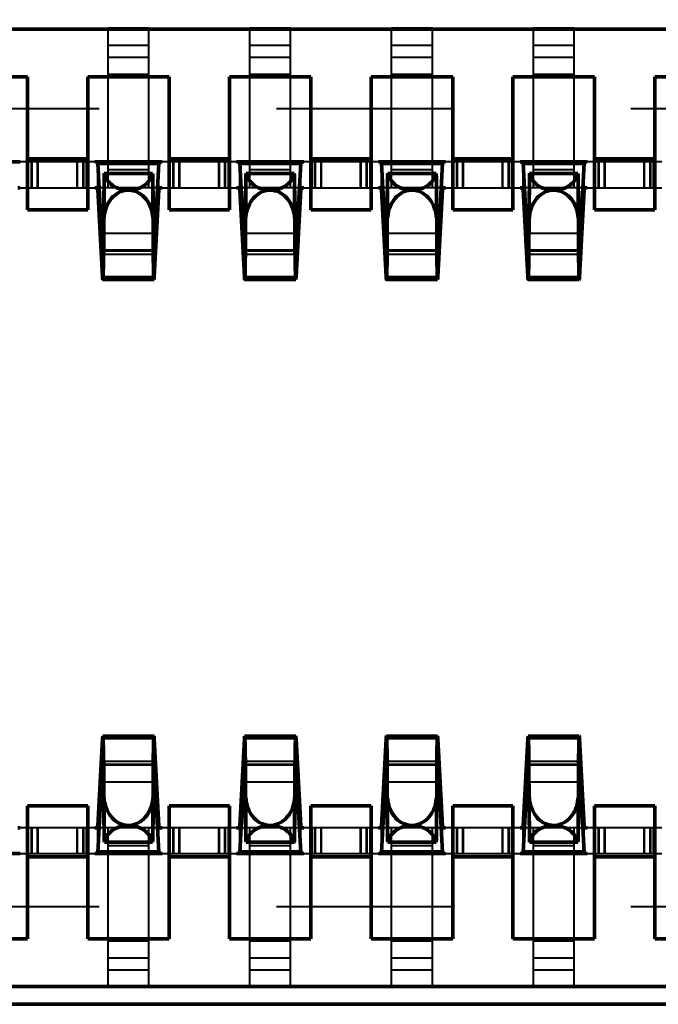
# Model space of a CAD drawing. Header units: millimetres. Extents: x -27 to 31.5, y -2.8 to 12.3.
# Drawn here: x -12.21 to -8.61, y -2.8 to 2.75 of the extents above; entities that cross this region are included whole.
import ezdxf

# ---------------------------------------------------------------- set-up
doc = ezdxf.new("R2010")
doc.units = ezdxf.units.MM
doc.linetypes.add('Dashed', pattern=[2, 1, -1])
for name, color, linetype, lineweight in [('AM_0', 7, 'Continuous', 50), ('AM_4', 3, 'Continuous', 25), ('AM_5', 3, 'Continuous', 25), ('AM_9', 6, 'Dashed', 25)]:
    doc.layers.add(name, color=color, linetype=linetype, lineweight=lineweight)
doc.dimstyles.new('ISO-25', dxfattribs={"dimtxt": 2.5, "dimasz": 2.5, "dimexe": 1.25, "dimexo": 0.625, "dimtad": 1, "dimtxsty": 'Standard', "dimcen": 2.5, "dimadec": 0, "dimazin": 0, "dimtfac": 1, "dimtmove": 0, "dimatfit": 3, "dimfxl": 1, "dimarcsym": 0})

# ---------------------------------------------------------------- blocks, each defined once
blk = doc.blocks.new('1_ERF8_C_211_05_0_060PN_0_in_ERF8_060_05_0_L_DV_TR_4')
at = {"layer": 'AM_0'}
for p, q in [((-12.2104, 1.95), (-12.5896, 1.95)), ((-11.418, 1.95), (-11.7896, 1.95)), ((-11.7817, 1.95), (-11.7828, 1.95)), ((-11.7722, 1.9438), (-11.7455, 1.447)), ((-11.4545, 1.447), (-11.4278, 1.9438)), ((-11.4172, 1.95), (-11.4183, 1.95)), ((-11.4104, 1.95), (-11.4172, 1.95)), ((-10.618, 1.95), (-10.9896, 1.95)), ((-10.9817, 1.95), (-10.9828, 1.95)), ((-10.9722, 1.9438), (-10.9455, 1.447)), ((-10.6545, 1.447), (-10.6278, 1.9438)), ((-10.6172, 1.95), (-10.6183, 1.95)), ((-10.6104, 1.95), (-10.6172, 1.95)), ((-9.818, 1.95), (-10.1896, 1.95)), ((-10.1817, 1.95), (-10.1828, 1.95)), ((-10.1722, 1.9438), (-10.1455, 1.447)), ((-9.8545, 1.447), (-9.8278, 1.9438)), ((-9.8172, 1.95), (-9.8183, 1.95)), ((-9.8104, 1.95), (-9.8172, 1.95)), ((-9.0104, 1.95), (-9.3896, 1.95)), ((-9.3817, 1.95), (-9.3828, 1.95)), ((-9.3722, 1.9438), (-9.3455, 1.447)), ((-9.0545, 1.447), (-9.0278, 1.9438)), ((-9.0172, 1.95), (-9.0183, 1.95)), ((-11.7412, 1.547), (-11.7375, 1.8698)), ((-11.7375, 1.8698), (-11.7396, 1.4519)), ((-11.4641, 1.886), (-11.7359, 1.886)), ((-11.4625, 1.8698), (-11.4588, 1.547)), ((-11.4604, 1.4519), (-11.4625, 1.8698)), ((-10.9412, 1.547), (-10.9375, 1.8698)), ((-10.9375, 1.8698), (-10.9396, 1.4519)), ((-10.6641, 1.886), (-10.9359, 1.886)), ((-10.6625, 1.8698), (-10.6588, 1.547)), ((-10.6604, 1.4519), (-10.6625, 1.8698)), ((-10.1412, 1.547), (-10.1375, 1.8698)), ((-10.1375, 1.8698), (-10.1396, 1.4519)), ((-9.8641, 1.886), (-10.1359, 1.886)), ((-9.8625, 1.8698), (-9.8588, 1.547)), ((-9.8604, 1.4519), (-9.8625, 1.8698)), ((-9.3412, 1.547), (-9.3375, 1.8698)), ((-9.3375, 1.8698), (-9.3396, 1.4519)), ((-9.0641, 1.886), (-9.3359, 1.886)), ((-9.0625, 1.8698), (-9.0588, 1.547)), ((-9.0604, 1.4519), (-9.0625, 1.8698)), ((-12.2249, 1.805), (-12.2104, 1.805)), ((-11.7896, 1.805), (-11.7751, 1.805)), ((-11.746, 1.302), (-11.7722, 1.7948)), ((-11.5919, 1.791), (-11.6081, 1.791)), ((-11.4278, 1.7948), (-11.454, 1.302)), ((-11.4249, 1.805), (-11.4104, 1.805)), ((-10.9896, 1.805), (-10.9751, 1.805)), ((-10.946, 1.302), (-10.9722, 1.7948)), ((-10.7919, 1.791), (-10.8081, 1.791)), ((-10.6278, 1.7948), (-10.654, 1.302)), ((-10.6249, 1.805), (-10.6104, 1.805)), ((-10.1896, 1.805), (-10.1751, 1.805)), ((-10.146, 1.302), (-10.1722, 1.7948)), ((-9.9919, 1.791), (-10.0081, 1.791)), ((-9.8278, 1.7948), (-9.854, 1.302)), ((-9.8249, 1.805), (-9.8104, 1.805)), ((-9.3896, 1.805), (-9.3751, 1.805)), ((-9.346, 1.302), (-9.3722, 1.7948)), ((-9.1919, 1.791), (-9.2081, 1.791)), ((-9.0278, 1.7948), (-9.054, 1.302)), ((-9.0249, 1.805), (-9.0104, 1.805)), ((-11.7429, 1.447), (-11.7455, 1.447)), ((-11.4545, 1.447), (-11.4571, 1.447)), ((-10.9429, 1.447), (-10.9455, 1.447)), ((-10.6545, 1.447), (-10.6571, 1.447)), ((-10.1429, 1.447), (-10.1455, 1.447)), ((-9.8545, 1.447), (-9.8571, 1.447)), ((-9.3429, 1.447), (-9.3455, 1.447)), ((-9.0545, 1.447), (-9.0571, 1.447)), ((-11.4556, 1.288), (-11.7444, 1.288)), ((-10.6556, 1.288), (-10.9444, 1.288)), ((-9.8556, 1.288), (-10.1444, 1.288)), ((-9.0556, 1.288), (-9.3444, 1.288)), ((-11.7722, -1.7948), (-11.746, -1.302)), ((-11.4556, -1.288), (-11.7444, -1.288)), ((-11.454, -1.302), (-11.4278, -1.7948)), ((-10.9722, -1.7948), (-10.946, -1.302)), ((-10.6556, -1.288), (-10.9444, -1.288)), ((-10.654, -1.302), (-10.6278, -1.7948)), ((-10.1722, -1.7948), (-10.146, -1.302)), ((-9.8556, -1.288), (-10.1444, -1.288)), ((-9.854, -1.302), (-9.8278, -1.7948)), ((-9.3722, -1.7948), (-9.346, -1.302)), ((-9.0556, -1.288), (-9.3444, -1.288)), ((-9.054, -1.302), (-9.0278, -1.7948)), ((-11.7455, -1.447), (-11.7722, -1.9438)), ((-11.7429, -1.447), (-11.7455, -1.447)), ((-11.7375, -1.8698), (-11.7396, -1.4519)), ((-11.4625, -1.8698), (-11.4604, -1.4519)), ((-11.4545, -1.447), (-11.4571, -1.447)), ((-11.4278, -1.9438), (-11.4545, -1.447)), ((-10.9455, -1.447), (-10.9722, -1.9438)), ((-10.9429, -1.447), (-10.9455, -1.447)), ((-10.9375, -1.8698), (-10.9396, -1.4519)), ((-10.6625, -1.8698), (-10.6604, -1.4519)), ((-10.6545, -1.447), (-10.6571, -1.447)), ((-10.6278, -1.9438), (-10.6545, -1.447)), ((-10.1455, -1.447), (-10.1722, -1.9438)), ((-10.1429, -1.447), (-10.1455, -1.447)), ((-10.1375, -1.8698), (-10.1396, -1.4519)), ((-9.8625, -1.8698), (-9.8604, -1.4519)), ((-9.8545, -1.447), (-9.8571, -1.447)), ((-9.8278, -1.9438), (-9.8545, -1.447)), ((-9.3455, -1.447), (-9.3722, -1.9438)), ((-9.3429, -1.447), (-9.3455, -1.447)), ((-9.3375, -1.8698), (-9.3396, -1.4519)), ((-9.0625, -1.8698), (-9.0604, -1.4519)), ((-9.0545, -1.447), (-9.0571, -1.447)), ((-9.0278, -1.9438), (-9.0545, -1.447)), ((-11.7375, -1.8698), (-11.7412, -1.547)), ((-11.4588, -1.547), (-11.4625, -1.8698)), ((-10.9375, -1.8698), (-10.9412, -1.547)), ((-10.6588, -1.547), (-10.6625, -1.8698)), ((-10.1375, -1.8698), (-10.1412, -1.547)), ((-9.8588, -1.547), (-9.8625, -1.8698)), ((-9.3375, -1.8698), (-9.3412, -1.547)), ((-9.0588, -1.547), (-9.0625, -1.8698)), ((-12.2104, -1.805), (-12.2249, -1.805)), ((-11.7751, -1.805), (-11.7896, -1.805)), ((-11.5919, -1.791), (-11.6081, -1.791)), ((-11.4104, -1.805), (-11.4249, -1.805)), ((-10.9751, -1.805), (-10.9896, -1.805)), ((-10.7919, -1.791), (-10.8081, -1.791)), ((-10.6104, -1.805), (-10.6249, -1.805)), ((-10.1751, -1.805), (-10.1896, -1.805)), ((-9.9919, -1.791), (-10.0081, -1.791)), ((-9.8104, -1.805), (-9.8249, -1.805)), ((-9.3751, -1.805), (-9.3896, -1.805)), ((-9.1919, -1.791), (-9.2081, -1.791)), ((-9.0104, -1.805), (-9.0249, -1.805)), ((-11.4641, -1.886), (-11.7359, -1.886)), ((-10.6641, -1.886), (-10.9359, -1.886)), ((-9.8641, -1.886), (-10.1359, -1.886)), ((-9.0641, -1.886), (-9.3359, -1.886)), ((-12.5896, -1.95), (-12.2104, -1.95)), ((-11.7896, -1.95), (-11.4104, -1.95)), ((-11.7828, -1.95), (-11.7817, -1.95)), ((-11.4183, -1.95), (-11.4172, -1.95)), ((-10.9896, -1.95), (-10.9828, -1.95)), ((-10.9828, -1.95), (-10.9817, -1.95)), ((-10.982, -1.95), (-10.6104, -1.95)), ((-10.6183, -1.95), (-10.6172, -1.95)), ((-10.1896, -1.95), (-10.1828, -1.95)), ((-10.1828, -1.95), (-10.1817, -1.95)), ((-10.182, -1.95), (-9.8104, -1.95)), ((-9.8183, -1.95), (-9.8172, -1.95)), ((-9.3896, -1.95), (-9.3828, -1.95)), ((-9.3828, -1.95), (-9.3817, -1.95)), ((-9.382, -1.95), (-9.0104, -1.95)), ((-9.0183, -1.95), (-9.0172, -1.95))]:
    blk.add_line(p, q, dxfattribs=at)
for points in [[(-11.7722, 1.9438), (-11.775, 1.9486), (-11.7817, 1.95)], [(-11.4183, 1.95), (-11.4248, 1.9487), (-11.4278, 1.9438)], [(-10.9722, 1.9438), (-10.975, 1.9486), (-10.9817, 1.95)], [(-10.6183, 1.95), (-10.6248, 1.9487), (-10.6278, 1.9438)], [(-10.1722, 1.9438), (-10.175, 1.9486), (-10.1817, 1.95)], [(-9.8183, 1.95), (-9.8248, 1.9487), (-9.8278, 1.9438)], [(-9.3722, 1.9438), (-9.375, 1.9486), (-9.3817, 1.95)], [(-9.0183, 1.95), (-9.0248, 1.9487), (-9.0278, 1.9438)], [(-11.7375, 1.8698), (-11.7362, 1.8842), (-11.7359, 1.886)], [(-11.7359, 1.886), (-11.7335, 1.8763), (-11.73, 1.8668), (-11.7255, 1.8576), (-11.72, 1.8487), (-11.7137, 1.8403), (-11.7064, 1.8323), (-11.6984, 1.825), (-11.6896, 1.8182), (-11.6802, 1.812), (-11.6701, 1.8066), (-11.6595, 1.802), (-11.6484, 1.7981), (-11.637, 1.795), (-11.6253, 1.7927), (-11.6134, 1.7913), (-11.6081, 1.791)], [(-11.5919, 1.791), (-11.5799, 1.792), (-11.5681, 1.7939), (-11.5565, 1.7966), (-11.5453, 1.8002), (-11.5345, 1.8045), (-11.5242, 1.8096), (-11.5144, 1.8154), (-11.5053, 1.8219), (-11.497, 1.829), (-11.4894, 1.8367), (-11.4826, 1.845), (-11.4768, 1.8536), (-11.4719, 1.8627), (-11.4679, 1.8721), (-11.465, 1.8817), (-11.4641, 1.886)], [(-11.4641, 1.886), (-11.4626, 1.8716), (-11.4625, 1.8698)], [(-10.9375, 1.8698), (-10.9362, 1.8842), (-10.9359, 1.886)], [(-10.9359, 1.886), (-10.9335, 1.8763), (-10.93, 1.8668), (-10.9255, 1.8576), (-10.92, 1.8487), (-10.9137, 1.8403), (-10.9064, 1.8323), (-10.8984, 1.825), (-10.8896, 1.8182), (-10.8802, 1.812), (-10.8701, 1.8066), (-10.8595, 1.802), (-10.8484, 1.7981), (-10.837, 1.795), (-10.8253, 1.7927), (-10.8134, 1.7913), (-10.8081, 1.791)], [(-10.7919, 1.791), (-10.7799, 1.792), (-10.7681, 1.7939), (-10.7565, 1.7966), (-10.7453, 1.8002), (-10.7345, 1.8045), (-10.7242, 1.8096), (-10.7144, 1.8154), (-10.7053, 1.8219), (-10.697, 1.829), (-10.6894, 1.8367), (-10.6826, 1.845), (-10.6768, 1.8536), (-10.6719, 1.8627), (-10.6679, 1.8721), (-10.665, 1.8817), (-10.6641, 1.886)], [(-10.6641, 1.886), (-10.6626, 1.8716), (-10.6625, 1.8698)], [(-10.1375, 1.8698), (-10.1362, 1.8842), (-10.1359, 1.886)], [(-10.1359, 1.886), (-10.1335, 1.8763), (-10.13, 1.8668), (-10.1255, 1.8576), (-10.12, 1.8487), (-10.1137, 1.8403), (-10.1064, 1.8323), (-10.0984, 1.825), (-10.0896, 1.8182), (-10.0802, 1.812), (-10.0701, 1.8066), (-10.0595, 1.802), (-10.0484, 1.7981), (-10.037, 1.795), (-10.0253, 1.7927), (-10.0134, 1.7913), (-10.0081, 1.791)], [(-9.9919, 1.791), (-9.9799, 1.792), (-9.9681, 1.7939), (-9.9565, 1.7966), (-9.9453, 1.8002), (-9.9345, 1.8045), (-9.9242, 1.8096), (-9.9144, 1.8154), (-9.9053, 1.8219), (-9.897, 1.829), (-9.8894, 1.8367), (-9.8826, 1.845), (-9.8768, 1.8536), (-9.8719, 1.8627), (-9.8679, 1.8721), (-9.865, 1.8817), (-9.8641, 1.886)], [(-9.8641, 1.886), (-9.8626, 1.8716), (-9.8625, 1.8698)], [(-9.3375, 1.8698), (-9.3362, 1.8842), (-9.3359, 1.886)], [(-9.3359, 1.886), (-9.3335, 1.8763), (-9.33, 1.8668), (-9.3255, 1.8576), (-9.32, 1.8487), (-9.3137, 1.8403), (-9.3064, 1.8323), (-9.2984, 1.825), (-9.2896, 1.8182), (-9.2802, 1.812), (-9.2701, 1.8066), (-9.2595, 1.802), (-9.2484, 1.7981), (-9.237, 1.795), (-9.2253, 1.7927), (-9.2134, 1.7913), (-9.2081, 1.791)], [(-9.1919, 1.791), (-9.1799, 1.792), (-9.1681, 1.7939), (-9.1565, 1.7966), (-9.1453, 1.8002), (-9.1345, 1.8045), (-9.1242, 1.8096), (-9.1144, 1.8154), (-9.1053, 1.8219), (-9.097, 1.829), (-9.0894, 1.8367), (-9.0826, 1.845), (-9.0768, 1.8536), (-9.0719, 1.8627), (-9.0679, 1.8721), (-9.065, 1.8817), (-9.0641, 1.886)], [(-9.0641, 1.886), (-9.0626, 1.8716), (-9.0625, 1.8698)], [(-11.7751, 1.805), (-11.7726, 1.7978), (-11.7722, 1.7948)], [(-11.6081, 1.791), (-11.6201, 1.7895), (-11.6319, 1.7867), (-11.6435, 1.7828), (-11.6547, 1.7775), (-11.6655, 1.7712), (-11.6758, 1.7637), (-11.6856, 1.7551), (-11.6947, 1.7456), (-11.703, 1.7351), (-11.7106, 1.7238), (-11.7174, 1.7117), (-11.7232, 1.6989), (-11.7281, 1.6856), (-11.7321, 1.6718), (-11.735, 1.6576), (-11.7369, 1.6432), (-11.7375, 1.6351)], [(-11.4625, 1.6351), (-11.4638, 1.6496), (-11.4662, 1.6639), (-11.4696, 1.6779), (-11.4739, 1.6915), (-11.4793, 1.7046), (-11.4855, 1.7171), (-11.4926, 1.7288), (-11.5006, 1.7398), (-11.5092, 1.7499), (-11.5186, 1.759), (-11.5286, 1.7671), (-11.5392, 1.7741), (-11.5502, 1.78), (-11.5616, 1.7847), (-11.5733, 1.7881), (-11.5851, 1.7903), (-11.5919, 1.791)], [(-11.4278, 1.7948), (-11.4262, 1.802), (-11.4249, 1.805)], [(-10.9751, 1.805), (-10.9726, 1.7978), (-10.9722, 1.7948)], [(-10.8081, 1.791), (-10.8201, 1.7895), (-10.8319, 1.7867), (-10.8435, 1.7828), (-10.8547, 1.7775), (-10.8655, 1.7712), (-10.8758, 1.7637), (-10.8856, 1.7551), (-10.8947, 1.7456), (-10.903, 1.7351), (-10.9106, 1.7238), (-10.9174, 1.7117), (-10.9232, 1.6989), (-10.9281, 1.6856), (-10.9321, 1.6718), (-10.935, 1.6576), (-10.9369, 1.6432), (-10.9375, 1.6351)], [(-10.6625, 1.6351), (-10.6638, 1.6496), (-10.6662, 1.6639), (-10.6696, 1.6779), (-10.6739, 1.6915), (-10.6793, 1.7046), (-10.6855, 1.7171), (-10.6926, 1.7288), (-10.7006, 1.7398), (-10.7092, 1.7499), (-10.7186, 1.759), (-10.7286, 1.7671), (-10.7392, 1.7741), (-10.7502, 1.78), (-10.7616, 1.7847), (-10.7733, 1.7881), (-10.7851, 1.7903), (-10.7919, 1.791)], [(-10.6278, 1.7948), (-10.6262, 1.802), (-10.6249, 1.805)], [(-10.1751, 1.805), (-10.1726, 1.7978), (-10.1722, 1.7948)], [(-10.0081, 1.791), (-10.0201, 1.7895), (-10.0319, 1.7867), (-10.0435, 1.7828), (-10.0547, 1.7775), (-10.0655, 1.7712), (-10.0758, 1.7637), (-10.0856, 1.7551), (-10.0947, 1.7456), (-10.103, 1.7351), (-10.1106, 1.7238), (-10.1174, 1.7117), (-10.1232, 1.6989), (-10.1281, 1.6856), (-10.1321, 1.6718), (-10.135, 1.6576), (-10.1369, 1.6432), (-10.1375, 1.6351)], [(-9.8625, 1.6351), (-9.8638, 1.6496), (-9.8662, 1.6639), (-9.8696, 1.6779), (-9.8739, 1.6915), (-9.8793, 1.7046), (-9.8855, 1.7171), (-9.8926, 1.7288), (-9.9006, 1.7398), (-9.9092, 1.7499), (-9.9186, 1.759), (-9.9286, 1.7671), (-9.9392, 1.7741), (-9.9502, 1.78), (-9.9616, 1.7847), (-9.9733, 1.7881), (-9.9851, 1.7903), (-9.9919, 1.791)], [(-9.8278, 1.7948), (-9.8262, 1.802), (-9.8249, 1.805)], [(-9.3751, 1.805), (-9.3726, 1.7978), (-9.3722, 1.7948)], [(-9.2081, 1.791), (-9.2201, 1.7895), (-9.2319, 1.7867), (-9.2435, 1.7828), (-9.2547, 1.7775), (-9.2655, 1.7712), (-9.2758, 1.7637), (-9.2856, 1.7551), (-9.2947, 1.7456), (-9.303, 1.7351), (-9.3106, 1.7238), (-9.3174, 1.7117), (-9.3232, 1.6989), (-9.3281, 1.6856), (-9.3321, 1.6718), (-9.335, 1.6576), (-9.3369, 1.6432), (-9.3375, 1.6351)], [(-9.0625, 1.6351), (-9.0638, 1.6496), (-9.0662, 1.6639), (-9.0696, 1.6779), (-9.0739, 1.6915), (-9.0793, 1.7046), (-9.0855, 1.7171), (-9.0926, 1.7288), (-9.1006, 1.7398), (-9.1092, 1.7499), (-9.1186, 1.759), (-9.1286, 1.7671), (-9.1392, 1.7741), (-9.1502, 1.78), (-9.1616, 1.7847), (-9.1733, 1.7881), (-9.1851, 1.7903), (-9.1919, 1.791)], [(-9.0278, 1.7948), (-9.0262, 1.802), (-9.0249, 1.805)], [(-11.7412, 1.547), (-11.7414, 1.5288), (-11.7416, 1.5118), (-11.7418, 1.4961), (-11.7421, 1.4819), (-11.7423, 1.4693), (-11.7426, 1.4582), (-11.7429, 1.449), (-11.7432, 1.4415), (-11.7435, 1.4359), (-11.7438, 1.4322), (-11.7441, 1.4304), (-11.7442, 1.4302)], [(-11.4558, 1.4302), (-11.4561, 1.4312), (-11.4564, 1.4341), (-11.4567, 1.4389), (-11.457, 1.4457), (-11.4573, 1.4542), (-11.4576, 1.4645), (-11.4578, 1.4765), (-11.4581, 1.4901), (-11.4583, 1.5052), (-11.4585, 1.5217), (-11.4587, 1.5394), (-11.4588, 1.547)], [(-10.9412, 1.547), (-10.9414, 1.5288), (-10.9416, 1.5118), (-10.9418, 1.4961), (-10.9421, 1.4819), (-10.9423, 1.4693), (-10.9426, 1.4582), (-10.9429, 1.449), (-10.9432, 1.4415), (-10.9435, 1.4359), (-10.9438, 1.4322), (-10.9441, 1.4304), (-10.9442, 1.4302)], [(-10.6558, 1.4302), (-10.6561, 1.4312), (-10.6564, 1.4341), (-10.6567, 1.4389), (-10.657, 1.4457), (-10.6573, 1.4542), (-10.6576, 1.4645), (-10.6578, 1.4765), (-10.6581, 1.4901), (-10.6583, 1.5052), (-10.6585, 1.5217), (-10.6587, 1.5394), (-10.6588, 1.547)], [(-10.1412, 1.547), (-10.1414, 1.5288), (-10.1416, 1.5118), (-10.1418, 1.4961), (-10.1421, 1.4819), (-10.1423, 1.4693), (-10.1426, 1.4582), (-10.1429, 1.449), (-10.1432, 1.4415), (-10.1435, 1.4359), (-10.1438, 1.4322), (-10.1441, 1.4304), (-10.1442, 1.4302)], [(-9.8558, 1.4302), (-9.8561, 1.4312), (-9.8564, 1.4341), (-9.8567, 1.4389), (-9.857, 1.4457), (-9.8573, 1.4542), (-9.8576, 1.4645), (-9.8578, 1.4765), (-9.8581, 1.4901), (-9.8583, 1.5052), (-9.8585, 1.5217), (-9.8587, 1.5394), (-9.8588, 1.547)], [(-9.3412, 1.547), (-9.3414, 1.5288), (-9.3416, 1.5118), (-9.3418, 1.4961), (-9.3421, 1.4819), (-9.3423, 1.4693), (-9.3426, 1.4582), (-9.3429, 1.449), (-9.3432, 1.4415), (-9.3435, 1.4359), (-9.3438, 1.4322), (-9.3441, 1.4304), (-9.3442, 1.4302)], [(-9.0558, 1.4302), (-9.0561, 1.4312), (-9.0564, 1.4341), (-9.0567, 1.4389), (-9.057, 1.4457), (-9.0573, 1.4542), (-9.0576, 1.4645), (-9.0578, 1.4765), (-9.0581, 1.4901), (-9.0583, 1.5052), (-9.0585, 1.5217), (-9.0587, 1.5394), (-9.0588, 1.547)], [(-11.7442, 1.4302), (-11.7445, 1.4312), (-11.7448, 1.4341), (-11.7451, 1.4389), (-11.7454, 1.4457), (-11.7455, 1.447)], [(-11.7396, 1.4519), (-11.74, 1.4227), (-11.7404, 1.396), (-11.7408, 1.3718), (-11.7412, 1.3504), (-11.7417, 1.3319), (-11.7422, 1.3166), (-11.7428, 1.3044), (-11.7433, 1.2956), (-11.7438, 1.2901), (-11.7444, 1.288), (-11.7444, 1.288)], [(-11.4556, 1.288), (-11.4561, 1.2897), (-11.4567, 1.2948), (-11.4572, 1.3032), (-11.4577, 1.315), (-11.4582, 1.33), (-11.4587, 1.3481), (-11.4592, 1.3692), (-11.4596, 1.393), (-11.46, 1.4195), (-11.4604, 1.4484), (-11.4604, 1.4519)], [(-11.4545, 1.447), (-11.4548, 1.44), (-11.4551, 1.4348), (-11.4554, 1.4316), (-11.4557, 1.4302), (-11.4558, 1.4302)], [(-10.9442, 1.4302), (-10.9445, 1.4312), (-10.9448, 1.4341), (-10.9451, 1.4389), (-10.9454, 1.4457), (-10.9455, 1.447)], [(-10.9396, 1.4519), (-10.94, 1.4227), (-10.9404, 1.396), (-10.9408, 1.3718), (-10.9412, 1.3504), (-10.9417, 1.3319), (-10.9422, 1.3166), (-10.9428, 1.3044), (-10.9433, 1.2956), (-10.9438, 1.2901), (-10.9444, 1.288), (-10.9444, 1.288)], [(-10.6556, 1.288), (-10.6561, 1.2897), (-10.6567, 1.2948), (-10.6572, 1.3032), (-10.6577, 1.315), (-10.6582, 1.33), (-10.6587, 1.3481), (-10.6592, 1.3692), (-10.6596, 1.393), (-10.66, 1.4195), (-10.6604, 1.4484), (-10.6604, 1.4519)], [(-10.6545, 1.447), (-10.6548, 1.44), (-10.6551, 1.4348), (-10.6554, 1.4316), (-10.6557, 1.4302), (-10.6558, 1.4302)], [(-10.1442, 1.4302), (-10.1445, 1.4312), (-10.1448, 1.4341), (-10.1451, 1.4389), (-10.1454, 1.4457), (-10.1455, 1.447)], [(-10.1396, 1.4519), (-10.14, 1.4227), (-10.1404, 1.396), (-10.1408, 1.3718), (-10.1412, 1.3504), (-10.1417, 1.3319), (-10.1422, 1.3166), (-10.1428, 1.3044), (-10.1433, 1.2956), (-10.1438, 1.2901), (-10.1444, 1.288), (-10.1444, 1.288)], [(-9.8556, 1.288), (-9.8561, 1.2897), (-9.8567, 1.2948), (-9.8572, 1.3032), (-9.8577, 1.315), (-9.8582, 1.33), (-9.8587, 1.3481), (-9.8592, 1.3692), (-9.8596, 1.393), (-9.86, 1.4195), (-9.8604, 1.4484), (-9.8604, 1.4519)], [(-9.8545, 1.447), (-9.8548, 1.44), (-9.8551, 1.4348), (-9.8554, 1.4316), (-9.8557, 1.4302), (-9.8558, 1.4302)], [(-9.3442, 1.4302), (-9.3445, 1.4312), (-9.3448, 1.4341), (-9.3451, 1.4389), (-9.3454, 1.4457), (-9.3455, 1.447)], [(-9.3396, 1.4519), (-9.34, 1.4227), (-9.3404, 1.396), (-9.3408, 1.3718), (-9.3412, 1.3504), (-9.3417, 1.3319), (-9.3422, 1.3166), (-9.3428, 1.3044), (-9.3433, 1.2956), (-9.3438, 1.2901), (-9.3444, 1.288), (-9.3444, 1.288)], [(-9.0556, 1.288), (-9.0561, 1.2897), (-9.0567, 1.2948), (-9.0572, 1.3032), (-9.0577, 1.315), (-9.0582, 1.33), (-9.0587, 1.3481), (-9.0592, 1.3692), (-9.0596, 1.393), (-9.06, 1.4195), (-9.0604, 1.4484), (-9.0604, 1.4519)], [(-9.0545, 1.447), (-9.0548, 1.44), (-9.0551, 1.4348), (-9.0554, 1.4316), (-9.0557, 1.4302), (-9.0558, 1.4302)], [(-11.7444, 1.288), (-11.745, 1.2896), (-11.7455, 1.2946), (-11.746, 1.302)], [(-11.454, 1.302), (-11.4545, 1.294), (-11.4551, 1.2893), (-11.4556, 1.288)], [(-10.9444, 1.288), (-10.945, 1.2896), (-10.9455, 1.2946), (-10.946, 1.302)], [(-10.654, 1.302), (-10.6545, 1.294), (-10.6551, 1.2893), (-10.6556, 1.288)], [(-10.1444, 1.288), (-10.145, 1.2896), (-10.1455, 1.2946), (-10.146, 1.302)], [(-9.854, 1.302), (-9.8545, 1.294), (-9.8551, 1.2893), (-9.8556, 1.288)], [(-9.3444, 1.288), (-9.345, 1.2896), (-9.3455, 1.2946), (-9.346, 1.302)], [(-9.054, 1.302), (-9.0545, 1.294), (-9.0551, 1.2893), (-9.0556, 1.288)], [(-11.746, -1.302), (-11.7455, -1.294), (-11.7449, -1.2893), (-11.7444, -1.288)], [(-11.7444, -1.288), (-11.7439, -1.2897), (-11.7433, -1.2948), (-11.7428, -1.3032), (-11.7423, -1.315), (-11.7418, -1.33), (-11.7413, -1.3481), (-11.7408, -1.3692), (-11.7404, -1.393), (-11.74, -1.4195), (-11.7396, -1.4484), (-11.7396, -1.4519)], [(-11.4604, -1.4519), (-11.46, -1.4227), (-11.4596, -1.396), (-11.4592, -1.3718), (-11.4588, -1.3504), (-11.4583, -1.3319), (-11.4578, -1.3166), (-11.4572, -1.3044), (-11.4567, -1.2956), (-11.4562, -1.2901), (-11.4556, -1.288), (-11.4556, -1.288)], [(-11.4556, -1.288), (-11.455, -1.2896), (-11.4545, -1.2946), (-11.454, -1.302)], [(-10.946, -1.302), (-10.9455, -1.294), (-10.9449, -1.2893), (-10.9444, -1.288)], [(-10.9444, -1.288), (-10.9439, -1.2897), (-10.9433, -1.2948), (-10.9428, -1.3032), (-10.9423, -1.315), (-10.9418, -1.33), (-10.9413, -1.3481), (-10.9408, -1.3692), (-10.9404, -1.393), (-10.94, -1.4195), (-10.9396, -1.4484), (-10.9396, -1.4519)], [(-10.6604, -1.4519), (-10.66, -1.4227), (-10.6596, -1.396), (-10.6592, -1.3718), (-10.6588, -1.3504), (-10.6583, -1.3319), (-10.6578, -1.3166), (-10.6572, -1.3044), (-10.6567, -1.2956), (-10.6562, -1.2901), (-10.6556, -1.288), (-10.6556, -1.288)], [(-10.6556, -1.288), (-10.655, -1.2896), (-10.6545, -1.2946), (-10.654, -1.302)], [(-10.146, -1.302), (-10.1455, -1.294), (-10.1449, -1.2893), (-10.1444, -1.288)], [(-10.1444, -1.288), (-10.1439, -1.2897), (-10.1433, -1.2948), (-10.1428, -1.3032), (-10.1423, -1.315), (-10.1418, -1.33), (-10.1413, -1.3481), (-10.1408, -1.3692), (-10.1404, -1.393), (-10.14, -1.4195), (-10.1396, -1.4484), (-10.1396, -1.4519)], [(-9.8604, -1.4519), (-9.86, -1.4227), (-9.8596, -1.396), (-9.8592, -1.3718), (-9.8588, -1.3504), (-9.8583, -1.3319), (-9.8578, -1.3166), (-9.8572, -1.3044), (-9.8567, -1.2956), (-9.8562, -1.2901), (-9.8556, -1.288), (-9.8556, -1.288)], [(-9.8556, -1.288), (-9.855, -1.2896), (-9.8545, -1.2946), (-9.854, -1.302)], [(-9.346, -1.302), (-9.3455, -1.294), (-9.3449, -1.2893), (-9.3444, -1.288)], [(-9.3444, -1.288), (-9.3439, -1.2897), (-9.3433, -1.2948), (-9.3428, -1.3032), (-9.3423, -1.315), (-9.3418, -1.33), (-9.3413, -1.3481), (-9.3408, -1.3692), (-9.3404, -1.393), (-9.34, -1.4195), (-9.3396, -1.4484), (-9.3396, -1.4519)], [(-9.0604, -1.4519), (-9.06, -1.4227), (-9.0596, -1.396), (-9.0592, -1.3718), (-9.0588, -1.3504), (-9.0583, -1.3319), (-9.0578, -1.3166), (-9.0572, -1.3044), (-9.0567, -1.2956), (-9.0562, -1.2901), (-9.0556, -1.288), (-9.0556, -1.288)], [(-9.0556, -1.288), (-9.055, -1.2896), (-9.0545, -1.2946), (-9.054, -1.302)], [(-11.7455, -1.447), (-11.7452, -1.44), (-11.7449, -1.4348), (-11.7446, -1.4316), (-11.7443, -1.4302), (-11.7442, -1.4302)], [(-11.7442, -1.4302), (-11.7439, -1.4312), (-11.7436, -1.4341), (-11.7433, -1.4389), (-11.743, -1.4457), (-11.7427, -1.4542), (-11.7424, -1.4645), (-11.7422, -1.4765), (-11.7419, -1.4901), (-11.7417, -1.5052), (-11.7415, -1.5217), (-11.7413, -1.5394), (-11.7412, -1.547)], [(-11.4588, -1.547), (-11.4586, -1.5288), (-11.4584, -1.5118), (-11.4582, -1.4961), (-11.4579, -1.4819), (-11.4577, -1.4693), (-11.4574, -1.4582), (-11.4571, -1.449), (-11.4568, -1.4415), (-11.4565, -1.4359), (-11.4562, -1.4322), (-11.4559, -1.4304), (-11.4558, -1.4302)], [(-11.4558, -1.4302), (-11.4555, -1.4312), (-11.4552, -1.4341), (-11.4549, -1.4389), (-11.4546, -1.4457), (-11.4545, -1.447)], [(-10.9455, -1.447), (-10.9452, -1.44), (-10.9449, -1.4348), (-10.9446, -1.4316), (-10.9443, -1.4302), (-10.9442, -1.4302)], [(-10.9442, -1.4302), (-10.9439, -1.4312), (-10.9436, -1.4341), (-10.9433, -1.4389), (-10.943, -1.4457), (-10.9427, -1.4542), (-10.9424, -1.4645), (-10.9422, -1.4765), (-10.9419, -1.4901), (-10.9417, -1.5052), (-10.9415, -1.5217), (-10.9413, -1.5394), (-10.9412, -1.547)], [(-10.6588, -1.547), (-10.6586, -1.5288), (-10.6584, -1.5118), (-10.6582, -1.4961), (-10.6579, -1.4819), (-10.6577, -1.4693), (-10.6574, -1.4582), (-10.6571, -1.449), (-10.6568, -1.4415), (-10.6565, -1.4359), (-10.6562, -1.4322), (-10.6559, -1.4304), (-10.6558, -1.4302)], [(-10.6558, -1.4302), (-10.6555, -1.4312), (-10.6552, -1.4341), (-10.6549, -1.4389), (-10.6546, -1.4457), (-10.6545, -1.447)], [(-10.1455, -1.447), (-10.1452, -1.44), (-10.1449, -1.4348), (-10.1446, -1.4316), (-10.1443, -1.4302), (-10.1442, -1.4302)], [(-10.1442, -1.4302), (-10.1439, -1.4312), (-10.1436, -1.4341), (-10.1433, -1.4389), (-10.143, -1.4457), (-10.1427, -1.4542), (-10.1424, -1.4645), (-10.1422, -1.4765), (-10.1419, -1.4901), (-10.1417, -1.5052), (-10.1415, -1.5217), (-10.1413, -1.5394), (-10.1412, -1.547)], [(-9.8588, -1.547), (-9.8586, -1.5288), (-9.8584, -1.5118), (-9.8582, -1.4961), (-9.8579, -1.4819), (-9.8577, -1.4693), (-9.8574, -1.4582), (-9.8571, -1.449), (-9.8568, -1.4415), (-9.8565, -1.4359), (-9.8562, -1.4322), (-9.8559, -1.4304), (-9.8558, -1.4302)], [(-9.8558, -1.4302), (-9.8555, -1.4312), (-9.8552, -1.4341), (-9.8549, -1.4389), (-9.8546, -1.4457), (-9.8545, -1.447)], [(-9.3455, -1.447), (-9.3452, -1.44), (-9.3449, -1.4348), (-9.3446, -1.4316), (-9.3443, -1.4302), (-9.3442, -1.4302)], [(-9.3442, -1.4302), (-9.3439, -1.4312), (-9.3436, -1.4341), (-9.3433, -1.4389), (-9.343, -1.4457), (-9.3427, -1.4542), (-9.3424, -1.4645), (-9.3422, -1.4765), (-9.3419, -1.4901), (-9.3417, -1.5052), (-9.3415, -1.5217), (-9.3413, -1.5394), (-9.3412, -1.547)], [(-9.0588, -1.547), (-9.0586, -1.5288), (-9.0584, -1.5118), (-9.0582, -1.4961), (-9.0579, -1.4819), (-9.0577, -1.4693), (-9.0574, -1.4582), (-9.0571, -1.449), (-9.0568, -1.4415), (-9.0565, -1.4359), (-9.0562, -1.4322), (-9.0559, -1.4304), (-9.0558, -1.4302)], [(-9.0558, -1.4302), (-9.0555, -1.4312), (-9.0552, -1.4341), (-9.0549, -1.4389), (-9.0546, -1.4457), (-9.0545, -1.447)], [(-11.7375, -1.6351), (-11.7362, -1.6496), (-11.7338, -1.6639), (-11.7304, -1.6779), (-11.7261, -1.6915), (-11.7207, -1.7046), (-11.7145, -1.7171), (-11.7074, -1.7288), (-11.6994, -1.7398), (-11.6908, -1.7499), (-11.6814, -1.759), (-11.6714, -1.7671), (-11.6608, -1.7741), (-11.6498, -1.78), (-11.6384, -1.7847), (-11.6267, -1.7881), (-11.6149, -1.7903), (-11.6081, -1.791)], [(-11.5919, -1.791), (-11.5799, -1.7895), (-11.5681, -1.7867), (-11.5565, -1.7828), (-11.5453, -1.7775), (-11.5345, -1.7712), (-11.5242, -1.7637), (-11.5144, -1.7551), (-11.5053, -1.7456), (-11.497, -1.7351), (-11.4894, -1.7238), (-11.4826, -1.7117), (-11.4768, -1.6989), (-11.4719, -1.6856), (-11.4679, -1.6718), (-11.465, -1.6576), (-11.4631, -1.6432), (-11.4625, -1.6351)], [(-10.9375, -1.6351), (-10.9362, -1.6496), (-10.9338, -1.6639), (-10.9304, -1.6779), (-10.9261, -1.6915), (-10.9207, -1.7046), (-10.9145, -1.7171), (-10.9074, -1.7288), (-10.8994, -1.7398), (-10.8908, -1.7499), (-10.8814, -1.759), (-10.8714, -1.7671), (-10.8608, -1.7741), (-10.8498, -1.78), (-10.8384, -1.7847), (-10.8267, -1.7881), (-10.8149, -1.7903), (-10.8081, -1.791)], [(-10.7919, -1.791), (-10.7799, -1.7895), (-10.7681, -1.7867), (-10.7565, -1.7828), (-10.7453, -1.7775), (-10.7345, -1.7712), (-10.7242, -1.7637), (-10.7144, -1.7551), (-10.7053, -1.7456), (-10.697, -1.7351), (-10.6894, -1.7238), (-10.6826, -1.7117), (-10.6768, -1.6989), (-10.6719, -1.6856), (-10.6679, -1.6718), (-10.665, -1.6576), (-10.6631, -1.6432), (-10.6625, -1.6351)], [(-10.1375, -1.6351), (-10.1362, -1.6496), (-10.1338, -1.6639), (-10.1304, -1.6779), (-10.1261, -1.6915), (-10.1207, -1.7046), (-10.1145, -1.7171), (-10.1074, -1.7288), (-10.0994, -1.7398), (-10.0908, -1.7499), (-10.0814, -1.759), (-10.0714, -1.7671), (-10.0608, -1.7741), (-10.0498, -1.78), (-10.0384, -1.7847), (-10.0267, -1.7881), (-10.0149, -1.7903), (-10.0081, -1.791)], [(-9.9919, -1.791), (-9.9799, -1.7895), (-9.9681, -1.7867), (-9.9565, -1.7828), (-9.9453, -1.7775), (-9.9345, -1.7712), (-9.9242, -1.7637), (-9.9144, -1.7551), (-9.9053, -1.7456), (-9.897, -1.7351), (-9.8894, -1.7238), (-9.8826, -1.7117), (-9.8768, -1.6989), (-9.8719, -1.6856), (-9.8679, -1.6718), (-9.865, -1.6576), (-9.8631, -1.6432), (-9.8625, -1.6351)], [(-9.3375, -1.6351), (-9.3362, -1.6496), (-9.3338, -1.6639), (-9.3304, -1.6779), (-9.3261, -1.6915), (-9.3207, -1.7046), (-9.3145, -1.7171), (-9.3074, -1.7288), (-9.2994, -1.7398), (-9.2908, -1.7499), (-9.2814, -1.759), (-9.2714, -1.7671), (-9.2608, -1.7741), (-9.2498, -1.78), (-9.2384, -1.7847), (-9.2267, -1.7881), (-9.2149, -1.7903), (-9.2081, -1.791)], [(-9.1919, -1.791), (-9.1799, -1.7895), (-9.1681, -1.7867), (-9.1565, -1.7828), (-9.1453, -1.7775), (-9.1345, -1.7712), (-9.1242, -1.7637), (-9.1144, -1.7551), (-9.1053, -1.7456), (-9.097, -1.7351), (-9.0894, -1.7238), (-9.0826, -1.7117), (-9.0768, -1.6989), (-9.0719, -1.6856), (-9.0679, -1.6718), (-9.065, -1.6576), (-9.0631, -1.6432), (-9.0625, -1.6351)], [(-11.7722, -1.7948), (-11.7738, -1.802), (-11.7751, -1.805)], [(-11.6081, -1.791), (-11.6201, -1.792), (-11.6319, -1.7939), (-11.6435, -1.7966), (-11.6547, -1.8002), (-11.6655, -1.8045), (-11.6758, -1.8096), (-11.6856, -1.8154), (-11.6947, -1.8219), (-11.703, -1.829), (-11.7106, -1.8367), (-11.7174, -1.845), (-11.7232, -1.8536), (-11.7281, -1.8627), (-11.7321, -1.8721), (-11.735, -1.8817), (-11.7359, -1.886)], [(-11.4641, -1.886), (-11.4665, -1.8763), (-11.47, -1.8668), (-11.4745, -1.8576), (-11.48, -1.8487), (-11.4863, -1.8403), (-11.4936, -1.8323), (-11.5016, -1.825), (-11.5104, -1.8182), (-11.5198, -1.812), (-11.5299, -1.8066), (-11.5405, -1.802), (-11.5516, -1.7981), (-11.563, -1.795), (-11.5747, -1.7927), (-11.5866, -1.7913), (-11.5919, -1.791)], [(-11.4249, -1.805), (-11.4274, -1.7978), (-11.4278, -1.7948)], [(-10.9722, -1.7948), (-10.9738, -1.802), (-10.9751, -1.805)], [(-10.8081, -1.791), (-10.8201, -1.792), (-10.8319, -1.7939), (-10.8435, -1.7966), (-10.8547, -1.8002), (-10.8655, -1.8045), (-10.8758, -1.8096), (-10.8856, -1.8154), (-10.8947, -1.8219), (-10.903, -1.829), (-10.9106, -1.8367), (-10.9174, -1.845), (-10.9232, -1.8536), (-10.9281, -1.8627), (-10.9321, -1.8721), (-10.935, -1.8817), (-10.9359, -1.886)], [(-10.6641, -1.886), (-10.6665, -1.8763), (-10.67, -1.8668), (-10.6745, -1.8576), (-10.68, -1.8487), (-10.6863, -1.8403), (-10.6936, -1.8323), (-10.7016, -1.825), (-10.7104, -1.8182), (-10.7198, -1.812), (-10.7299, -1.8066), (-10.7405, -1.802), (-10.7516, -1.7981), (-10.763, -1.795), (-10.7747, -1.7927), (-10.7866, -1.7913), (-10.7919, -1.791)], [(-10.6249, -1.805), (-10.6274, -1.7978), (-10.6278, -1.7948)], [(-10.1722, -1.7948), (-10.1738, -1.802), (-10.1751, -1.805)], [(-10.0081, -1.791), (-10.0201, -1.792), (-10.0319, -1.7939), (-10.0435, -1.7966), (-10.0547, -1.8002), (-10.0655, -1.8045), (-10.0758, -1.8096), (-10.0856, -1.8154), (-10.0947, -1.8219), (-10.103, -1.829), (-10.1106, -1.8367), (-10.1174, -1.845), (-10.1232, -1.8536), (-10.1281, -1.8627), (-10.1321, -1.8721), (-10.135, -1.8817), (-10.1359, -1.886)], [(-9.8641, -1.886), (-9.8665, -1.8763), (-9.87, -1.8668), (-9.8745, -1.8576), (-9.88, -1.8487), (-9.8863, -1.8403), (-9.8936, -1.8323), (-9.9016, -1.825), (-9.9104, -1.8182), (-9.9198, -1.812), (-9.9299, -1.8066), (-9.9405, -1.802), (-9.9516, -1.7981), (-9.963, -1.795), (-9.9747, -1.7927), (-9.9866, -1.7913), (-9.9919, -1.791)], [(-9.8249, -1.805), (-9.8274, -1.7978), (-9.8278, -1.7948)], [(-9.3722, -1.7948), (-9.3738, -1.802), (-9.3751, -1.805)], [(-9.2081, -1.791), (-9.2201, -1.792), (-9.2319, -1.7939), (-9.2435, -1.7966), (-9.2547, -1.8002), (-9.2655, -1.8045), (-9.2758, -1.8096), (-9.2856, -1.8154), (-9.2947, -1.8219), (-9.303, -1.829), (-9.3106, -1.8367), (-9.3174, -1.845), (-9.3232, -1.8536), (-9.3281, -1.8627), (-9.3321, -1.8721), (-9.335, -1.8817), (-9.3359, -1.886)], [(-9.0641, -1.886), (-9.0665, -1.8763), (-9.07, -1.8668), (-9.0745, -1.8576), (-9.08, -1.8487), (-9.0863, -1.8403), (-9.0936, -1.8323), (-9.1016, -1.825), (-9.1104, -1.8182), (-9.1198, -1.812), (-9.1299, -1.8066), (-9.1405, -1.802), (-9.1516, -1.7981), (-9.163, -1.795), (-9.1747, -1.7927), (-9.1866, -1.7913), (-9.1919, -1.791)], [(-9.0249, -1.805), (-9.0274, -1.7978), (-9.0278, -1.7948)], [(-11.7359, -1.886), (-11.7374, -1.8716), (-11.7375, -1.8698)], [(-11.4625, -1.8698), (-11.4638, -1.8842), (-11.4641, -1.886)], [(-10.9359, -1.886), (-10.9374, -1.8716), (-10.9375, -1.8698)], [(-10.6625, -1.8698), (-10.6638, -1.8842), (-10.6641, -1.886)], [(-10.1359, -1.886), (-10.1374, -1.8716), (-10.1375, -1.8698)], [(-9.8625, -1.8698), (-9.8638, -1.8842), (-9.8641, -1.886)], [(-9.3359, -1.886), (-9.3374, -1.8716), (-9.3375, -1.8698)], [(-9.0625, -1.8698), (-9.0638, -1.8842), (-9.0641, -1.886)], [(-11.7817, -1.95), (-11.7752, -1.9487), (-11.7722, -1.9438)], [(-11.4278, -1.9438), (-11.425, -1.9486), (-11.4183, -1.95)], [(-10.9817, -1.95), (-10.9752, -1.9487), (-10.9722, -1.9438)], [(-10.6278, -1.9438), (-10.625, -1.9486), (-10.6183, -1.95)], [(-10.1817, -1.95), (-10.1752, -1.9487), (-10.1722, -1.9438)], [(-9.8278, -1.9438), (-9.825, -1.9486), (-9.8183, -1.95)], [(-9.3817, -1.95), (-9.3752, -1.9487), (-9.3722, -1.9438)], [(-9.0278, -1.9438), (-9.025, -1.9486), (-9.0183, -1.95)]]:
    blk.add_lwpolyline(points, dxfattribs=at)
at = {"layer": 'AM_4'}
for p, q in [((-11.7722, 1.7948), (-11.7722, 1.9438)), ((-11.4278, 1.7948), (-11.4278, 1.9438)), ((-10.9722, 1.7948), (-10.9722, 1.9438)), ((-10.6278, 1.7948), (-10.6278, 1.9438)), ((-10.1722, 1.7948), (-10.1722, 1.9438)), ((-9.8278, 1.7948), (-9.8278, 1.9438)), ((-9.3722, 1.7948), (-9.3722, 1.9438)), ((-9.0278, 1.7948), (-9.0278, 1.9438)), ((-11.4283, 1.936), (-11.7717, 1.936)), ((-10.6283, 1.936), (-10.9717, 1.936)), ((-9.8283, 1.936), (-10.1717, 1.936)), ((-9.0283, 1.936), (-9.3717, 1.936)), ((-11.4604, 1.4519), (-11.7396, 1.4519)), ((-10.6604, 1.4519), (-10.9396, 1.4519)), ((-9.8604, 1.4519), (-10.1396, 1.4519)), ((-9.0604, 1.4519), (-9.3396, 1.4519)), ((-11.4604, -1.4519), (-11.7396, -1.4519)), ((-10.6604, -1.4519), (-10.9396, -1.4519)), ((-9.8604, -1.4519), (-10.1396, -1.4519)), ((-9.0604, -1.4519), (-9.3396, -1.4519)), ((-11.7722, -1.9438), (-11.7722, -1.7948)), ((-11.4278, -1.9438), (-11.4278, -1.7948)), ((-10.9722, -1.9438), (-10.9722, -1.7948)), ((-10.6278, -1.9438), (-10.6278, -1.7948)), ((-10.1722, -1.9438), (-10.1722, -1.7948)), ((-9.8278, -1.9438), (-9.8278, -1.7948)), ((-9.3722, -1.9438), (-9.3722, -1.7948)), ((-9.0278, -1.9438), (-9.0278, -1.7948)), ((-11.4283, -1.936), (-11.7717, -1.936)), ((-10.6283, -1.936), (-10.9717, -1.936)), ((-9.8283, -1.936), (-10.1717, -1.936)), ((-9.0283, -1.936), (-9.3717, -1.936))]:
    blk.add_line(p, q, dxfattribs=at)
at = {"layer": 'AM_9'}
for p, q in [((-11.485, 2.705), (-11.715, 2.705)), ((-11.715, 1.805), (-11.715, 2.705)), ((-11.485, 1.805), (-11.485, 2.705)), ((-10.685, 2.705), (-10.915, 2.705)), ((-10.915, 1.805), (-10.915, 2.705)), ((-10.685, 1.805), (-10.685, 2.705)), ((-9.885, 2.705), (-10.115, 2.705)), ((-10.115, 1.805), (-10.115, 2.705)), ((-9.885, 1.805), (-9.885, 2.705)), ((-9.085, 2.705), (-9.315, 2.705)), ((-9.315, 1.805), (-9.315, 2.705)), ((-9.085, 1.805), (-9.085, 2.705)), ((-11.485, 2.607), (-11.715, 2.607)), ((-10.685, 2.607), (-10.915, 2.607)), ((-9.885, 2.607), (-10.115, 2.607)), ((-9.085, 2.607), (-9.315, 2.607)), ((-11.485, 2.539), (-11.715, 2.539)), ((-10.685, 2.539), (-10.915, 2.539)), ((-9.885, 2.539), (-10.115, 2.539)), ((-9.085, 2.539), (-9.315, 2.539)), ((-11.485, 2.4432), (-11.715, 2.4432)), ((-10.685, 2.4432), (-10.915, 2.4432)), ((-9.885, 2.4432), (-10.115, 2.4432)), ((-9.085, 2.4432), (-9.315, 2.4432)), ((-11.7896, 1.95), (-12.2104, 1.95)), ((-12.1638, 1.805), (-12.1638, 1.95)), ((-12.1476, 1.805), (-12.1476, 1.95)), ((-12.1438, 1.805), (-12.1438, 1.95)), ((-12.113, 1.805), (-12.113, 1.95)), ((-12.11, 1.805), (-12.11, 1.95)), ((-11.89, 1.805), (-11.89, 1.95)), ((-11.887, 1.805), (-11.887, 1.95)), ((-11.8562, 1.805), (-11.8562, 1.95)), ((-11.8524, 1.805), (-11.8524, 1.95)), ((-11.8362, 1.805), (-11.8362, 1.95)), ((-11.4172, 1.95), (-11.7828, 1.95)), ((-10.9896, 1.95), (-11.4104, 1.95)), ((-11.3638, 1.805), (-11.3638, 1.95)), ((-11.3476, 1.805), (-11.3476, 1.95)), ((-11.3438, 1.805), (-11.3438, 1.95)), ((-11.313, 1.805), (-11.313, 1.95)), ((-11.31, 1.805), (-11.31, 1.95)), ((-11.09, 1.805), (-11.09, 1.95)), ((-11.087, 1.805), (-11.087, 1.95)), ((-11.0562, 1.805), (-11.0562, 1.95)), ((-11.0524, 1.805), (-11.0524, 1.95)), ((-11.0362, 1.805), (-11.0362, 1.95)), ((-10.6172, 1.95), (-10.9828, 1.95)), ((-10.1896, 1.95), (-10.6104, 1.95)), ((-10.5638, 1.805), (-10.5638, 1.95)), ((-10.5476, 1.805), (-10.5476, 1.95)), ((-10.5438, 1.805), (-10.5438, 1.95)), ((-10.513, 1.805), (-10.513, 1.95)), ((-10.51, 1.805), (-10.51, 1.95)), ((-10.29, 1.805), (-10.29, 1.95)), ((-10.287, 1.805), (-10.287, 1.95)), ((-10.2562, 1.805), (-10.2562, 1.95)), ((-10.2524, 1.805), (-10.2524, 1.95)), ((-10.2362, 1.805), (-10.2362, 1.95)), ((-9.8172, 1.95), (-10.1828, 1.95)), ((-9.3896, 1.95), (-9.8104, 1.95)), ((-9.7638, 1.805), (-9.7638, 1.95)), ((-9.7476, 1.805), (-9.7476, 1.95)), ((-9.7438, 1.805), (-9.7438, 1.95)), ((-9.713, 1.805), (-9.713, 1.95)), ((-9.71, 1.805), (-9.71, 1.95)), ((-9.49, 1.805), (-9.49, 1.95)), ((-9.487, 1.805), (-9.487, 1.95)), ((-9.4562, 1.805), (-9.4562, 1.95)), ((-9.4524, 1.805), (-9.4524, 1.95)), ((-9.4362, 1.805), (-9.4362, 1.95)), ((-9.0172, 1.95), (-9.3828, 1.95)), ((-8.5896, 1.95), (-9.0104, 1.95)), ((-8.9638, 1.805), (-8.9638, 1.95)), ((-8.9476, 1.805), (-8.9476, 1.95)), ((-8.9438, 1.805), (-8.9438, 1.95)), ((-8.913, 1.805), (-8.913, 1.95)), ((-8.91, 1.805), (-8.91, 1.95)), ((-8.69, 1.805), (-8.69, 1.95)), ((-8.687, 1.805), (-8.687, 1.95)), ((-8.6562, 1.805), (-8.6562, 1.95)), ((-8.6524, 1.805), (-8.6524, 1.95)), ((-8.6362, 1.805), (-8.6362, 1.95)), ((-11.485, 1.906), (-11.715, 1.906)), ((-10.685, 1.906), (-10.915, 1.906)), ((-9.885, 1.906), (-10.115, 1.906)), ((-9.085, 1.906), (-9.315, 1.906)), ((-12.2104, 1.805), (-11.7896, 1.805)), ((-11.4249, 1.805), (-11.7751, 1.805)), ((-11.4104, 1.805), (-10.9896, 1.805)), ((-10.6249, 1.805), (-10.9751, 1.805)), ((-10.6104, 1.805), (-10.1896, 1.805)), ((-9.8249, 1.805), (-10.1751, 1.805)), ((-9.8104, 1.805), (-9.3896, 1.805)), ((-9.0249, 1.805), (-9.3751, 1.805)), ((-9.0104, 1.805), (-8.5896, 1.805)), ((-11.4588, 1.547), (-11.7412, 1.547)), ((-10.6588, 1.547), (-10.9412, 1.547)), ((-9.8588, 1.547), (-10.1412, 1.547)), ((-9.0588, 1.547), (-9.3412, 1.547)), ((-11.4571, 1.447), (-11.7429, 1.447)), ((-10.6571, 1.447), (-10.9429, 1.447)), ((-9.8571, 1.447), (-10.1429, 1.447)), ((-9.0571, 1.447), (-9.3429, 1.447)), ((-11.7442, 1.4302), (-11.4558, 1.4302)), ((-10.9442, 1.4302), (-10.6558, 1.4302)), ((-10.1442, 1.4302), (-9.8558, 1.4302)), ((-9.3442, 1.4302), (-9.0558, 1.4302)), ((-11.454, 1.302), (-11.746, 1.302)), ((-10.654, 1.302), (-10.946, 1.302)), ((-9.854, 1.302), (-10.146, 1.302)), ((-9.054, 1.302), (-9.346, 1.302)), ((-11.454, -1.302), (-11.746, -1.302)), ((-10.654, -1.302), (-10.946, -1.302)), ((-9.854, -1.302), (-10.146, -1.302)), ((-9.054, -1.302), (-9.346, -1.302)), ((-11.4558, -1.4302), (-11.7442, -1.4302)), ((-10.6558, -1.4302), (-10.9442, -1.4302)), ((-9.8558, -1.4302), (-10.1442, -1.4302)), ((-9.0558, -1.4302), (-9.3442, -1.4302)), ((-11.4571, -1.447), (-11.7429, -1.447)), ((-10.6571, -1.447), (-10.9429, -1.447)), ((-9.8571, -1.447), (-10.1429, -1.447)), ((-9.0571, -1.447), (-9.3429, -1.447)), ((-11.4588, -1.547), (-11.7412, -1.547)), ((-10.6588, -1.547), (-10.9412, -1.547)), ((-9.8588, -1.547), (-10.1412, -1.547)), ((-9.0588, -1.547), (-9.3412, -1.547)), ((-11.7896, -1.805), (-12.2104, -1.805)), ((-12.1638, -1.95), (-12.1638, -1.805)), ((-12.1476, -1.95), (-12.1476, -1.805)), ((-12.1438, -1.95), (-12.1438, -1.805)), ((-12.113, -1.95), (-12.113, -1.805)), ((-12.11, -1.95), (-12.11, -1.805)), ((-11.89, -1.95), (-11.89, -1.805)), ((-11.887, -1.95), (-11.887, -1.805)), ((-11.8562, -1.95), (-11.8562, -1.805)), ((-11.8524, -1.95), (-11.8524, -1.805)), ((-11.8362, -1.95), (-11.8362, -1.805)), ((-11.4249, -1.805), (-11.7751, -1.805)), ((-11.715, -2.705), (-11.715, -1.805)), ((-11.485, -2.705), (-11.485, -1.805)), ((-10.9896, -1.805), (-11.4104, -1.805)), ((-11.3638, -1.95), (-11.3638, -1.805)), ((-11.3476, -1.95), (-11.3476, -1.805)), ((-11.3438, -1.95), (-11.3438, -1.805)), ((-11.313, -1.95), (-11.313, -1.805)), ((-11.31, -1.95), (-11.31, -1.805)), ((-11.09, -1.95), (-11.09, -1.805)), ((-11.087, -1.95), (-11.087, -1.805)), ((-11.0562, -1.95), (-11.0562, -1.805)), ((-11.0524, -1.95), (-11.0524, -1.805)), ((-11.0362, -1.95), (-11.0362, -1.805)), ((-10.6249, -1.805), (-10.9751, -1.805)), ((-10.915, -2.705), (-10.915, -1.805)), ((-10.685, -2.705), (-10.685, -1.805)), ((-10.1896, -1.805), (-10.6104, -1.805)), ((-10.5638, -1.95), (-10.5638, -1.805)), ((-10.5476, -1.95), (-10.5476, -1.805)), ((-10.5438, -1.95), (-10.5438, -1.805)), ((-10.513, -1.95), (-10.513, -1.805)), ((-10.51, -1.95), (-10.51, -1.805)), ((-10.29, -1.95), (-10.29, -1.805)), ((-10.287, -1.95), (-10.287, -1.805)), ((-10.2562, -1.95), (-10.2562, -1.805)), ((-10.2524, -1.95), (-10.2524, -1.805)), ((-10.2362, -1.95), (-10.2362, -1.805)), ((-9.8249, -1.805), (-10.1751, -1.805)), ((-10.115, -2.705), (-10.115, -1.805)), ((-9.885, -2.705), (-9.885, -1.805)), ((-9.3896, -1.805), (-9.8104, -1.805)), ((-9.7638, -1.95), (-9.7638, -1.805)), ((-9.7476, -1.95), (-9.7476, -1.805)), ((-9.7438, -1.95), (-9.7438, -1.805)), ((-9.713, -1.95), (-9.713, -1.805)), ((-9.71, -1.95), (-9.71, -1.805)), ((-9.49, -1.95), (-9.49, -1.805)), ((-9.487, -1.95), (-9.487, -1.805)), ((-9.4562, -1.95), (-9.4562, -1.805)), ((-9.4524, -1.95), (-9.4524, -1.805)), ((-9.4362, -1.95), (-9.4362, -1.805)), ((-9.0249, -1.805), (-9.3751, -1.805)), ((-9.315, -2.705), (-9.315, -1.805)), ((-9.085, -2.705), (-9.085, -1.805)), ((-8.5896, -1.805), (-9.0104, -1.805)), ((-8.9638, -1.95), (-8.9638, -1.805)), ((-8.9476, -1.95), (-8.9476, -1.805)), ((-8.9438, -1.95), (-8.9438, -1.805)), ((-8.913, -1.95), (-8.913, -1.805)), ((-8.91, -1.95), (-8.91, -1.805)), ((-8.69, -1.95), (-8.69, -1.805)), ((-8.687, -1.95), (-8.687, -1.805)), ((-8.6562, -1.95), (-8.6562, -1.805)), ((-8.6524, -1.95), (-8.6524, -1.805)), ((-8.6362, -1.95), (-8.6362, -1.805)), ((-11.485, -1.906), (-11.715, -1.906)), ((-10.685, -1.906), (-10.915, -1.906)), ((-9.885, -1.906), (-10.115, -1.906)), ((-9.085, -1.906), (-9.315, -1.906)), ((-12.2104, -1.95), (-11.7896, -1.95)), ((-11.4172, -1.95), (-11.7828, -1.95)), ((-11.4104, -1.95), (-10.9896, -1.95)), ((-10.6172, -1.95), (-10.9828, -1.95)), ((-10.6104, -1.95), (-10.1896, -1.95)), ((-9.8172, -1.95), (-10.1828, -1.95)), ((-9.8104, -1.95), (-9.3896, -1.95)), ((-9.0172, -1.95), (-9.3828, -1.95)), ((-9.0104, -1.95), (-8.5896, -1.95)), ((-11.485, -2.4432), (-11.715, -2.4432)), ((-10.685, -2.4432), (-10.915, -2.4432)), ((-9.885, -2.4432), (-10.115, -2.4432)), ((-9.085, -2.4432), (-9.315, -2.4432)), ((-11.485, -2.539), (-11.715, -2.539)), ((-10.685, -2.539), (-10.915, -2.539)), ((-9.885, -2.539), (-10.115, -2.539)), ((-9.085, -2.539), (-9.315, -2.539)), ((-11.485, -2.607), (-11.715, -2.607)), ((-10.685, -2.607), (-10.915, -2.607)), ((-9.885, -2.607), (-10.115, -2.607)), ((-9.085, -2.607), (-9.315, -2.607)), ((-11.485, -2.705), (-11.715, -2.705)), ((-10.685, -2.705), (-10.915, -2.705)), ((-9.885, -2.705), (-10.115, -2.705)), ((-9.085, -2.705), (-9.315, -2.705))]:
    blk.add_line(p, q, dxfattribs=at)
blk = doc.blocks.new('2_ERF8_060_05_0_DVTR_0_in_ERF8_060_05_0_L_DV_TR_4')
at = {"layer": 'AM_0'}
for p, q in [((27, 2.7), (-27, 2.7)), ((-12.17, 2.43), (-12.63, 2.43)), ((-12.17, 1.68), (-12.17, 2.43)), ((-11.83, 2.43), (-11.83, 1.68)), ((-11.37, 2.43), (-11.83, 2.43)), ((-11.37, 1.68), (-11.37, 2.43)), ((-11.03, 2.43), (-11.03, 1.68)), ((-10.57, 2.43), (-11.03, 2.43)), ((-10.57, 1.68), (-10.57, 2.43)), ((-10.23, 2.43), (-10.23, 1.68)), ((-9.77, 2.43), (-10.23, 2.43)), ((-9.77, 1.68), (-9.77, 2.43)), ((-9.43, 2.43), (-9.43, 1.68)), ((-8.97, 2.43), (-9.43, 2.43)), ((-8.97, 1.68), (-8.97, 2.43)), ((-8.17, 2.43), (-8.63, 2.43)), ((-8.63, 2.43), (-8.63, 1.68)), ((-12.17, 1.9687), (-11.83, 1.9687)), ((-11.37, 1.9687), (-11.03, 1.9687)), ((-10.57, 1.9687), (-10.23, 1.9687)), ((-9.77, 1.9687), (-9.43, 1.9687)), ((-8.97, 1.9687), (-8.63, 1.9687)), ((-11.83, 1.68), (-12.17, 1.68)), ((-11.03, 1.68), (-11.37, 1.68)), ((-10.23, 1.68), (-10.57, 1.68)), ((-9.43, 1.68), (-9.77, 1.68)), ((-8.63, 1.68), (-8.97, 1.68)), ((-12.17, -2.43), (-12.17, -1.68)), ((-12.17, -1.68), (-11.83, -1.68)), ((-11.83, -1.68), (-11.83, -2.43)), ((-11.37, -2.43), (-11.37, -1.68)), ((-11.37, -1.68), (-11.03, -1.68)), ((-11.03, -1.68), (-11.03, -2.43)), ((-10.57, -2.43), (-10.57, -1.68)), ((-10.57, -1.68), (-10.23, -1.68)), ((-10.23, -1.68), (-10.23, -2.43)), ((-9.77, -2.43), (-9.77, -1.68)), ((-9.77, -1.68), (-9.43, -1.68)), ((-9.43, -1.68), (-9.43, -2.43)), ((-8.97, -2.43), (-8.97, -1.68)), ((-8.97, -1.68), (-8.63, -1.68)), ((-8.63, -1.68), (-8.63, -2.43)), ((-11.83, -1.9687), (-12.17, -1.9687)), ((-11.03, -1.9687), (-11.37, -1.9687)), ((-10.23, -1.9687), (-10.57, -1.9687)), ((-9.43, -1.9687), (-9.77, -1.9687)), ((-8.63, -1.9687), (-8.97, -1.9687)), ((-12.63, -2.43), (-12.17, -2.43)), ((-11.83, -2.43), (-11.37, -2.43)), ((-11.03, -2.43), (-10.57, -2.43)), ((-10.23, -2.43), (-9.77, -2.43)), ((-9.43, -2.43), (-8.97, -2.43)), ((-8.63, -2.43), (-8.17, -2.43)), ((-25.55, -2.7), (27, -2.7)), ((-25.45, -2.8), (27, -2.8))]:
    blk.add_line(p, q, dxfattribs=at)
at = {"layer": 'AM_9'}
for p, q in [((24.235, 2.25), (-24.235, 2.25)), ((24.235, -2.25), (-24.235, -2.25))]:
    blk.add_line(p, q, dxfattribs=at)
blk = doc.blocks.new('*D3')
at = {"layer": 'AM_5', "color": 0, "lineweight": -2}
for p, q in [((-27, 0), (-27, 5.8)), ((-26, 5.8), (26, 5.8)), ((27, 0), (27, 5.8))]:
    blk.add_line(p, q, dxfattribs=at)
at = {"layer": 'AM_5', "color": 0}
for points in [[(-26, 5.9667), (-26, 5.6333), (-27, 5.8)], [(26, 5.6333), (26, 5.9667), (27, 5.8)]]:
    blk.add_solid(points, dxfattribs=at)
at = {"layer": 'Defpoints', "color": 0}
for p in [(27, 5.3), (-27, 0), (27, 0)]:
    blk.add_point(p, dxfattribs=at)
at = {"layer": 'AM_5', "color": 0, "insert": (0, 6.8619), "char_height": 1, "attachment_point": 5}
blk.add_mtext('54 [2.126]', dxfattribs=at)

msp = doc.modelspace()

# ---------------------------------------------------------------- block references
for name in ['2_ERF8_060_05_0_DVTR_0_in_ERF8_060_05_0_L_DV_TR_4', '1_ERF8_C_211_05_0_060PN_0_in_ERF8_060_05_0_L_DV_TR_4']:
    msp.add_blockref(name, (0, 0))

# ---------------------------------------------------------------- dimensions: what is measured, and where the dimension line sits
at = {"layer": 'AM_5'}
dim = msp.add_linear_dim(base=(27, 5.8), p1=(-27, 0), p2=(27, 0), text='54 [2.126]', dimstyle='ISO-25', override={"dimtxt": 1, "dimasz": 1, "dimexe": 0, "dimexo": 0, "dimgap": 0.3}, dxfattribs=at)
dim.commit()
dim.dimension.update_dxf_attribs({"geometry": '*D3', "text_midpoint": (0, 5.8), "dimtype": 160})

doc.saveas('drawing.dxf')
